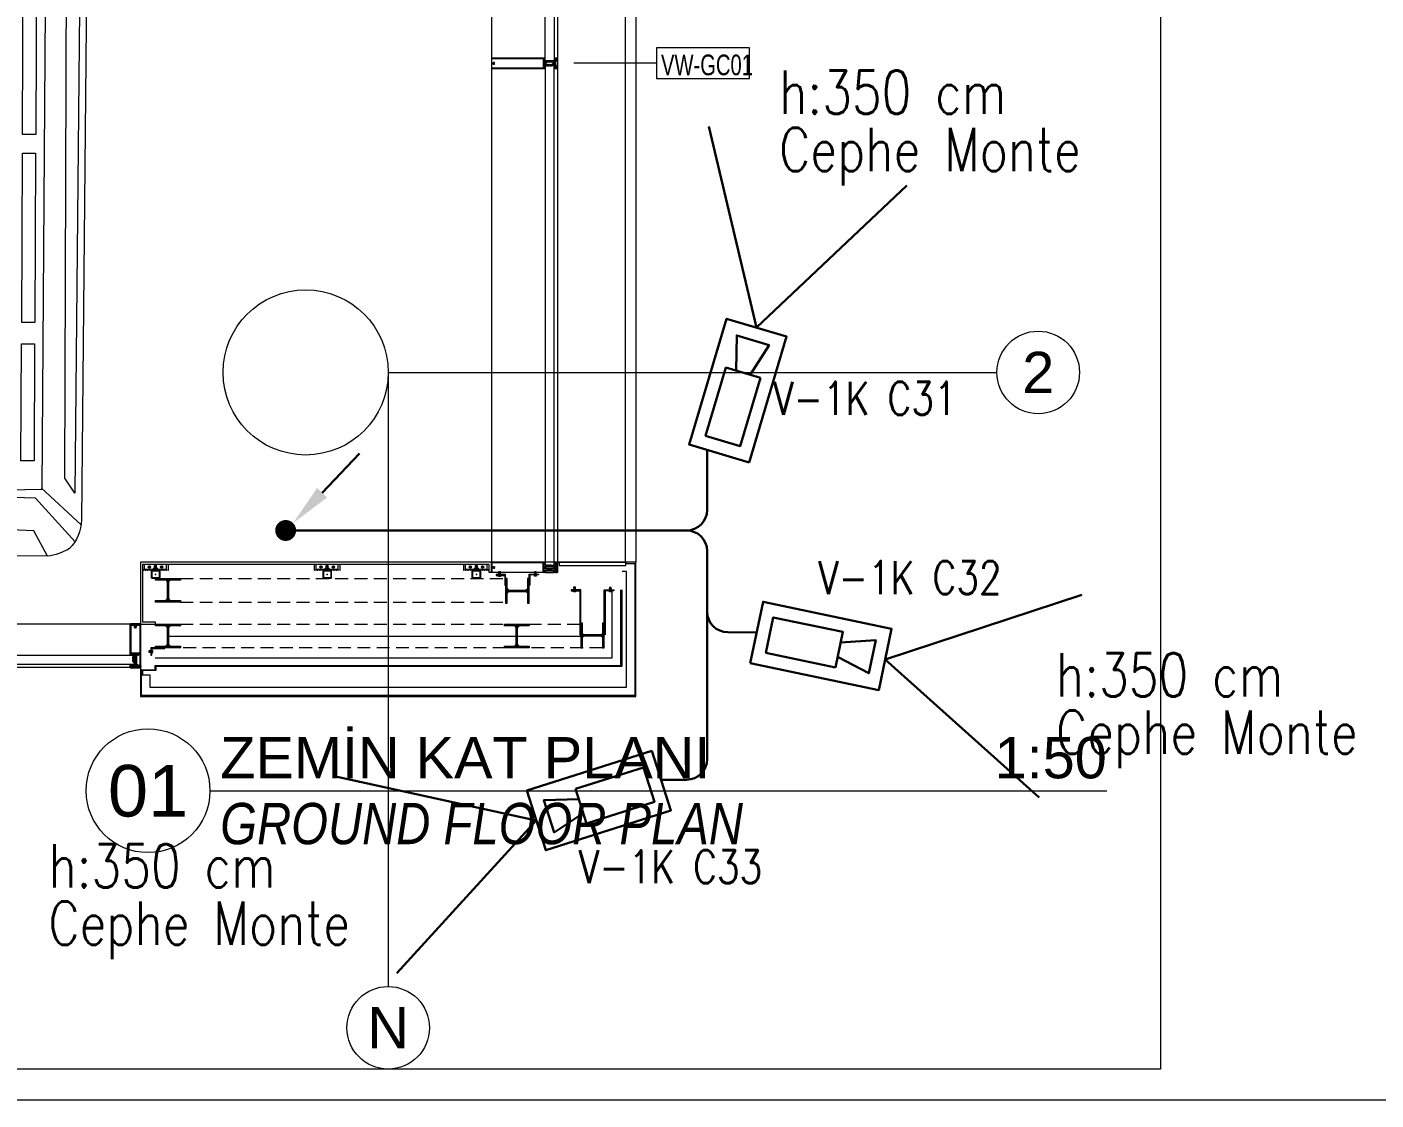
# Model space of a CAD drawing. Extents: x -1073 to 35213, y -1180 to 6950.
# Drawn here: x 5906 to 6560, y 0 to 520 of the extents above; entities that cross this region are included whole.
import ezdxf
from ezdxf.enums import TextEntityAlignment as Align

# ---------------------------------------------------------------- set-up
doc = ezdxf.new("R2010")
doc.units = 0
doc.header["$LTSCALE"] = 25
for name, pattern in [('DOT2', [0.125, 0, -0.125]), ('Grundrisse$0$AUSGEZOGEN', [2, 1, 1]), ('HIDDEN', [0.375, 0.25, -0.125])]:
    doc.linetypes.add(name, pattern=pattern)
doc.layers.get('0').update_dxf_attribs({"color": 9, "lineweight": 9})
for name, color, linetype, lineweight in [('01', 9, 'Continuous', 9), ('03', 18, 'Continuous', 9), ('04', 9, 'Continuous', 9), ('06D', 9, 'Continuous', 9), ('09P', 9, 'Continuous', 9), ('10', 9, 'Continuous', 9), ('10A', 9, 'Continuous', 9), ('14', 9, 'Continuous', 9), ('15', 9, 'Continuous', 9), ('20', 9, 'DOT2', 9), ('22', 8, 'Continuous', 9), ('24', 9, 'Continuous', 9), ('33', 9, 'BATTING', 9), ('40A', 9, 'Continuous', 9), ('DATA TAVAN', 160, 'Continuous', 30), ('E-AŞAĞIDAN GELİP YUKARIYA GİDEN HAT', 7, 'Continuous', 30), ('E-DAHİLİ KAMERA', 7, 'Continuous', 30), ('E-HARİCİ KAMERA', 7, 'Continuous', 30), ('E-YAZI', 7, 'Continuous', 30)]:
    doc.layers.add(name, color=color, linetype=linetype, lineweight=lineweight)
doc.styles.add('Arial', font='arial.ttf', dxfattribs={"height": 2.5})
doc.styles.add('E-YAZI', font='txttw.shx')
doc.styles.add('MuuM_TEXT-ITALIC', font='ARIALNI.TTF')
doc.linetypes.add('BATTING', pattern='A,0.0001,-0.1,[134,ltypeshp.shx,S=0.1,R=0,X=-0.1,Y=0],-0.2,[134,ltypeshp.shx,S=0.1,R=180,X=0.1,Y=0],-0.1', length=0.4001)

# ---------------------------------------------------------------- blocks, each defined once
blk = doc.blocks.new('0_aks')
at = {"linetype": 'Continuous'}
blk.add_circle((0, 0), 2, dxfattribs=at)
at = {"style": 'Arial'}
blk.add_attdef('AKS', text='', height=2, dxfattribs=at).set_placement((0, 0), align=Align.MIDDLE_CENTER)
blk = doc.blocks.new('p-aks_vw')
at = {"layer": '24', "ltscale": 2}
for points in [[(5680, 40), (5975, 40)], [(5680, 40), (5680, -257.5)]]:
    blk.add_lwpolyline(points, dxfattribs=at)
at = {"layer": '24', "xscale": 10, "yscale": 10, "zscale": 10}
for p, values in [((5995, 40), {'AKS': '2'}), ((5680, -277.5), {'AKS': 'N'})]:
    blk.add_blockref('0_aks', p, dxfattribs=at).add_auto_attribs(values)
blk = doc.blocks.new('prf-camderzi-20x6-p_1')
at = {"layer": '10A', "linetype": 'Continuous'}
for points in [[(0.18, -2.39), (0.13, -2.34), (0.13, 2.34), (0.18, 2.39), (0.79, 2.39), (0.82, 2.3), (0.88, 2.28), (1.2, 2.39), (1.2, 2.5), (0.15, 2.5), (0.04, 2.45), (0, 2.35), (0, -2.35), (0.05, -2.46), (0.15, -2.5), (1.2, -2.5), (1.2, -2.39), (0.88, -2.28), (0.82, -2.3), (0.79, -2.39)], [(1.06, 2.07), (1.06, 1.95), (1.12, 1.95), (1.2, 2.03), (1.2, 2.35), (0.83, 2.25), (0.8, 2.25), (0.77, 2.27), (0.74, 2.33), (0.69, 2.35), (0.53, 2.27), (0.39, 2.2), (0.22, 2.13), (0.21, 2.1), (0.22, 2.07), (0.26, 2.05), (0.6, 2.05), (0.65, 2), (0.65, 1.08), (0.75, 0.98), (0.9, 0.98), (1, 0.88), (1, 0.03), (1.02, 0), (1, -0.02), (1, -0.88), (0.9, -0.98), (0.75, -0.98), (0.65, -1.08), (0.65, -2), (0.6, -2.05), (0.26, -2.05), (0.22, -2.07), (0.21, -2.1), (0.23, -2.14), (0.42, -2.21), (0.52, -2.26), (0.7, -2.35), (0.73, -2.33), (0.77, -2.27), (0.8, -2.25), (0.82, -2.25), (1.2, -2.35), (1.2, -2.03), (1.12, -1.95), (1.06, -1.95), (1.06, -2.07), (0.9, -2.07), (0.8, -1.97), (0.8, -1.13), (1.06, -1.13), (1.06, -1.25), (1.12, -1.25), (1.2, -1.17), (1.2, 1.17), (1.12, 1.25), (1.06, 1.25), (1.06, 1.13), (0.8, 1.13), (0.8, 1.97), (0.9, 2.07)], [(6.25, -2.5), (31.85, -2.5), (31.95, -2.46), (32, -2.35), (32, 2.35), (31.94, 2.47), (31.85, 2.5), (6.25, 2.5), (6.25, 2.3), (6.33, 2.22), (6.39, 2.22), (6.39, 2.34), (6.62, 2.34), (6.62, 1.9), (6.64, 1.87), (6.62, 1.85), (6.62, 1.4), (6.39, 1.4), (6.39, 1.52), (6.33, 1.52), (6.25, 1.44), (6.25, 1.08), (6.37, 1.08), (6.37, 1.2), (6.58, 1.2), (6.58, 0.65), (6.52, 0.53), (6.43, 0.5), (5.3, 0.5), (5.25, 0.45), (5.25, 0.35), (5.35, 0.25), (5.44, 0.25), (5.47, 0.2), (5.59, 0.2), (5.62, 0.25), (5.65, 0.2), (5.77, 0.2), (5.8, 0.25), (5.83, 0.2), (5.95, 0.2), (5.98, 0.25), (6.01, 0.2), (6.13, 0.2), (6.16, 0.25), (6.19, 0.2), (6.31, 0.2), (6.34, 0.25), (6.37, 0.2), (6.41, 0.2), (6.6, 0.09), (6.65, 0), (6.6, -0.09), (6.41, -0.2), (6.28, -0.2), (6.25, -0.25), (6.22, -0.2), (6.1, -0.2), (6.07, -0.25), (6.04, -0.2), (5.92, -0.2), (5.89, -0.25), (5.86, -0.2), (5.74, -0.2), (5.71, -0.25), (5.68, -0.2), (5.56, -0.2), (5.53, -0.25), (5.5, -0.2), (5.38, -0.2), (5.35, -0.25), (5.25, -0.37), (5.25, -0.45), (5.3, -0.5), (6.43, -0.5), (6.55, -0.56), (6.58, -0.65), (6.58, -1.22), (6.37, -1.22), (6.37, -1.1), (6.25, -1.1), (6.25, -1.46), (6.33, -1.54), (6.39, -1.54), (6.39, -1.42), (6.62, -1.42), (6.62, -1.86), (6.64, -1.89), (6.62, -1.91), (6.62, -2.36), (6.39, -2.36), (6.39, -2.24), (6.33, -2.24), (6.25, -2.32)]]:
    blk.add_lwpolyline(points, close=True, dxfattribs=at)
at = {"layer": '10A', "linetype": 'Grundrisse$0$AUSGEZOGEN'}
for points in [[(5.22, -0.5), (5.22, -0.32), (5.28, -0.22), (5.42, -0.19), (5.59, -0.2), (5.76, -0.21), (5.84, -0.21), (5.87, -0.24), (5.9, -0.2), (5.94, -0.2), (6.12, -0.19), (6.17, -0.19), (6.23, -0.17), (6.37, -0.09), (6.42, 0), (6.37, 0.09), (6.23, 0.17), (6.17, 0.19), (6.12, 0.19), (5.94, 0.2), (5.9, 0.2), (5.87, 0.23), (5.84, 0.21), (5.76, 0.21), (5.59, 0.2), (5.42, 0.19), (5.27, 0.23), (5.22, 0.32), (5.22, 0.5), (2.39, 0.5), (2.31, 0.48), (2.07, 0.37), (2.04, 0.37), (2.03, 0.4), (2.04, 0.47), (2.03, 0.49), (1.98, 0.5), (1.44, 0.5), (1.34, 0.4), (1.37, 0.29), (1.48, 0.27), (1.48, 0.34), (1.51, 0.37), (1.8, 0.37), (1.87, 0.34), (2.18, 0.03), (2.19, 0), (2.18, -0.04), (1.87, -0.34), (1.8, -0.37), (1.51, -0.37), (1.48, -0.34), (1.48, -0.26), (1.37, -0.29), (1.34, -0.36), (1.37, -0.47), (1.44, -0.5), (2.01, -0.5), (2.04, -0.47), (2.03, -0.4), (2.04, -0.38), (2.07, -0.37), (2.31, -0.48), (2.39, -0.5)], [(2.8, 0.93), (2.78, 0.89), (2.73, 0.5), (2.84, 0.5), (2.89, 0.55), (2.91, 0.58), (2.91, 0.9), (3, 1.05), (3.11, 1.09), (3.45, 1.12), (3.46, 1.13), (3.47, 1.16), (3.45, 1.18), (3.1, 1.18), (3.09, 1.18), (3.04, 1.17), (3, 1.15), (2.95, 1.13), (2.91, 1.1), (2.88, 1.06), (2.84, 1.02), (2.82, 0.98)], [(3.68, 0.93), (3.66, 0.89), (3.61, 0.5), (3.72, 0.5), (3.77, 0.55), (3.79, 0.58), (3.79, 0.9), (3.88, 1.05), (3.99, 1.09), (4.33, 1.12), (4.34, 1.13), (4.35, 1.16), (4.33, 1.18), (3.98, 1.18), (3.97, 1.18), (3.92, 1.17), (3.88, 1.15), (3.83, 1.13), (3.79, 1.1), (3.76, 1.06), (3.72, 1.02), (3.7, 0.98)], [(4.56, 0.93), (4.54, 0.89), (4.49, 0.5), (4.6, 0.5), (4.65, 0.55), (4.67, 0.58), (4.67, 0.9), (4.76, 1.05), (4.87, 1.09), (5.21, 1.12), (5.22, 1.13), (5.23, 1.16), (5.21, 1.18), (4.86, 1.18), (4.85, 1.18), (4.8, 1.17), (4.76, 1.15), (4.71, 1.13), (4.67, 1.1), (4.64, 1.06), (4.6, 1.02), (4.58, 0.98)], [(2.79, -0.92), (2.78, -0.88), (2.73, -0.5), (2.84, -0.5), (2.89, -0.55), (2.91, -0.58), (2.91, -0.89), (3, -1.04), (3.11, -1.08), (3.44, -1.11), (3.46, -1.12), (3.47, -1.15), (3.45, -1.17), (3.1, -1.17), (3.09, -1.17), (3.04, -1.16), (3, -1.14), (2.95, -1.12), (2.91, -1.09), (2.87, -1.05), (2.84, -1.01), (2.82, -0.97)], [(3.67, -0.92), (3.66, -0.88), (3.61, -0.5), (3.72, -0.5), (3.77, -0.55), (3.79, -0.58), (3.79, -0.89), (3.88, -1.04), (3.99, -1.08), (4.32, -1.11), (4.34, -1.12), (4.35, -1.15), (4.33, -1.17), (3.98, -1.17), (3.97, -1.17), (3.92, -1.16), (3.88, -1.14), (3.83, -1.12), (3.79, -1.09), (3.75, -1.05), (3.72, -1.01), (3.7, -0.97)], [(4.55, -0.92), (4.54, -0.88), (4.49, -0.5), (4.6, -0.5), (4.65, -0.55), (4.67, -0.58), (4.67, -0.89), (4.76, -1.04), (4.87, -1.08), (5.2, -1.11), (5.22, -1.12), (5.23, -1.15), (5.21, -1.17), (4.86, -1.17), (4.85, -1.17), (4.8, -1.16), (4.76, -1.14), (4.71, -1.12), (4.67, -1.09), (4.63, -1.05), (4.6, -1.01), (4.58, -0.97)]]:
    blk.add_lwpolyline(points, close=True, dxfattribs=at)
at = {"layer": '10A', "linetype": 'Continuous'}
blk.add_lwpolyline([(6.85, -2.29), (6.85, 2.29), (31.79, 2.29), (31.79, 0.16), (31.74, 0.11), (31.28, 0.11), (31.22, 0.17), (31.2, 0.22), (31.17, 0.27), (31.13, 0.31), (31.09, 0.35), (31.05, 0.38), (31, 0.41), (30.95, 0.43), (30.9, 0.45), (30.84, 0.46), (30.79, 0.46), (30.73, 0.45), (30.68, 0.44), (30.62, 0.42), (30.57, 0.4), (30.53, 0.37), (30.49, 0.33), (30.45, 0.29), (30.44, 0.18), (30.52, 0.13), (30.66, 0.13), (30.68, 0.16), (30.67, 0.18), (30.78, 0.22), (30.92, 0.18), (30.92, 0.16), (30.93, 0.14), (31, 0.12), (31.04, -0.01), (31, -0.11), (30.93, -0.12), (30.92, -0.15), (30.93, -0.16), (30.78, -0.2), (30.68, -0.16), (30.68, -0.15), (30.67, -0.12), (30.65, -0.11), (30.52, -0.11), (30.42, -0.18), (30.45, -0.27), (30.49, -0.31), (30.53, -0.35), (30.57, -0.38), (30.62, -0.41), (30.68, -0.42), (30.73, -0.44), (30.79, -0.44), (30.84, -0.44), (30.9, -0.43), (30.95, -0.42), (31, -0.39), (31.05, -0.37), (31.09, -0.33), (31.13, -0.29), (31.17, -0.25), (31.2, -0.2), (31.22, -0.15), (31.28, -0.09), (31.74, -0.09), (31.79, -0.14), (31.79, -2.29), (6.85, -2.29)], dxfattribs=at)
blk = doc.blocks.new('p-cephe-onkisim')
at = {"layer": '06D'}
for p, q in [((-244.85, 38), (-903.15, 38)), ((-244.85, 17), (-903.15, 17))]:
    blk.add_line(p, q, dxfattribs=at)
for points in [[(-70.11, 2344.99), (-70, 68.43)], [(0, 2276.5), (0, 68)]]:
    blk.add_lwpolyline(points, dxfattribs=at)
blk.add_lwpolyline([(-38, 68), (-5, 68), (-5, 554.5), (-38, 554.5)], close=True, dxfattribs=at)
at = {"layer": '10'}
blk.add_lwpolyline([(0, 68), (-240, 68), (-240, 3), (0, 3)], close=True, dxfattribs=at)
at = {"layer": '10', "lineweight": 25, "ltscale": 0.5}
for points in [[(-240, 23.62), (-240, 37.85), (-240.04, 37.95), (-240.15, 38), (-244.85, 38), (-244.97, 37.94), (-245, 37.85), (-245, 23.25), (-244.8, 23.25), (-244.72, 23.33), (-244.72, 23.39), (-244.84, 23.39), (-244.84, 23.62), (-244.4, 23.62), (-244.37, 23.64), (-244.35, 23.62), (-243.9, 23.62), (-243.9, 23.39), (-244.02, 23.39), (-244.02, 23.33), (-243.94, 23.25), (-243.58, 23.25), (-243.58, 23.37), (-243.7, 23.37), (-243.7, 23.58), (-243.15, 23.58), (-243.03, 23.52), (-243, 23.43), (-243, 22.3), (-242.95, 22.25), (-242.85, 22.25), (-242.75, 22.35), (-242.75, 22.44), (-242.7, 22.47), (-242.7, 22.59), (-242.75, 22.62), (-242.7, 22.65), (-242.7, 22.77), (-242.75, 22.8), (-242.7, 22.83), (-242.7, 22.95), (-242.75, 22.98), (-242.7, 23.01), (-242.7, 23.13), (-242.75, 23.16), (-242.7, 23.19), (-242.7, 23.31), (-242.75, 23.34), (-242.7, 23.37), (-242.7, 23.41), (-242.59, 23.6), (-242.5, 23.65), (-242.41, 23.6), (-242.3, 23.41), (-242.3, 23.28), (-242.25, 23.25), (-242.3, 23.22), (-242.3, 23.1), (-242.25, 23.07), (-242.3, 23.04), (-242.3, 22.92), (-242.25, 22.89), (-242.3, 22.86), (-242.3, 22.74), (-242.25, 22.71), (-242.3, 22.68), (-242.3, 22.56), (-242.25, 22.53), (-242.3, 22.5), (-242.3, 22.38), (-242.25, 22.35), (-242.13, 22.25), (-242.05, 22.25), (-242, 22.3), (-242, 23.43), (-241.94, 23.55), (-241.85, 23.58), (-241.28, 23.58), (-241.28, 23.37), (-241.4, 23.37), (-241.4, 23.25), (-241.04, 23.25), (-240.96, 23.33), (-240.96, 23.39), (-241.08, 23.39), (-241.08, 23.62), (-240.64, 23.62), (-240.61, 23.64), (-240.59, 23.62), (-240.22, 23.62)], [(-240.21, 23.85), (-244.79, 23.85), (-244.79, 37.79), (-242.66, 37.79), (-242.61, 37.74), (-242.61, 37.28), (-242.67, 37.22), (-242.72, 37.2), (-242.77, 37.17), (-242.81, 37.13), (-242.85, 37.09), (-242.88, 37.05), (-242.91, 37), (-242.93, 36.95), (-242.95, 36.9), (-242.96, 36.84), (-242.96, 36.79), (-242.95, 36.73), (-242.94, 36.68), (-242.92, 36.62), (-242.9, 36.57), (-242.87, 36.53), (-242.83, 36.49), (-242.79, 36.45), (-242.68, 36.44), (-242.63, 36.52), (-242.63, 36.66), (-242.66, 36.68), (-242.68, 36.68), (-242.72, 36.78), (-242.68, 36.92), (-242.66, 36.92), (-242.64, 36.93), (-242.62, 37), (-242.49, 37.04), (-242.39, 37), (-242.38, 36.93), (-242.35, 36.92), (-242.34, 36.93), (-242.3, 36.78), (-242.34, 36.68), (-242.35, 36.68), (-242.38, 36.67), (-242.39, 36.65), (-242.39, 36.52), (-242.32, 36.43), (-242.23, 36.45), (-242.19, 36.49), (-242.15, 36.53), (-242.12, 36.57), (-242.09, 36.62), (-242.08, 36.68), (-242.06, 36.73), (-242.06, 36.79), (-242.06, 36.84), (-242.07, 36.9), (-242.08, 36.95), (-242.11, 37), (-242.13, 37.05), (-242.17, 37.09), (-242.21, 37.13), (-242.25, 37.17), (-242.3, 37.2), (-242.35, 37.22), (-242.41, 37.28), (-242.41, 37.74), (-242.36, 37.79), (-240.21, 37.79), (-240.21, 23.85)], [(-240.22, 23.62), (-240.22, 17.88), (-240.2, 17.82), (-240.11, 17.79), (-240.11, 17.18), (-240.16, 17.13), (-244.84, 17.13), (-244.89, 17.18), (-244.89, 17.79), (-244.8, 17.82), (-244.78, 17.88), (-244.89, 18.2), (-245, 18.2), (-245, 17.15), (-244.95, 17.04), (-244.85, 17), (-240.15, 17), (-240.04, 17.05), (-240, 17.15), (-240, 23.62)]]:
    blk.add_lwpolyline(points, dxfattribs=at)
for points in [[(-243.44, 21.56), (-243.39, 21.54), (-243, 21.49), (-243, 21.6), (-243.05, 21.65), (-243.08, 21.67), (-243.4, 21.67), (-243.55, 21.77), (-243.6, 21.87), (-243.63, 22.21), (-243.63, 22.22), (-243.66, 22.23), (-243.68, 22.21), (-243.68, 21.87), (-243.68, 21.85), (-243.67, 21.81), (-243.65, 21.76), (-243.63, 21.71), (-243.6, 21.67), (-243.56, 21.64), (-243.52, 21.6), (-243.48, 21.58)], [(-243.44, 20.68), (-243.39, 20.66), (-243, 20.61), (-243, 20.72), (-243.05, 20.77), (-243.08, 20.79), (-243.4, 20.79), (-243.55, 20.89), (-243.6, 20.99), (-243.63, 21.33), (-243.63, 21.34), (-243.66, 21.35), (-243.68, 21.33), (-243.68, 20.99), (-243.68, 20.97), (-243.67, 20.93), (-243.65, 20.88), (-243.63, 20.83), (-243.6, 20.79), (-243.56, 20.76), (-243.52, 20.72), (-243.48, 20.7)], [(-243.44, 19.8), (-243.39, 19.78), (-243, 19.73), (-243, 19.84), (-243.05, 19.89), (-243.08, 19.91), (-243.4, 19.91), (-243.55, 20.01), (-243.6, 20.11), (-243.63, 20.45), (-243.63, 20.46), (-243.66, 20.47), (-243.68, 20.45), (-243.68, 20.11), (-243.68, 20.09), (-243.67, 20.05), (-243.65, 20), (-243.63, 19.95), (-243.6, 19.91), (-243.56, 19.88), (-243.52, 19.84), (-243.48, 19.82)], [(-242, 22.22), (-242.18, 22.22), (-242.28, 22.28), (-242.31, 22.42), (-242.3, 22.59), (-242.29, 22.76), (-242.29, 22.84), (-242.26, 22.87), (-242.3, 22.9), (-242.3, 22.94), (-242.31, 23.12), (-242.31, 23.17), (-242.33, 23.23), (-242.41, 23.37), (-242.5, 23.42), (-242.59, 23.37), (-242.67, 23.23), (-242.69, 23.17), (-242.69, 23.12), (-242.7, 22.94), (-242.7, 22.9), (-242.73, 22.87), (-242.71, 22.84), (-242.71, 22.76), (-242.7, 22.59), (-242.69, 22.42), (-242.73, 22.27), (-242.82, 22.22), (-243, 22.22), (-243, 19.39), (-242.98, 19.31), (-242.87, 19.07), (-242.87, 19.04), (-242.9, 19.03), (-242.97, 19.04), (-242.99, 19.03), (-243, 18.98), (-243, 18.44), (-242.9, 18.34), (-242.79, 18.37), (-242.77, 18.48), (-242.84, 18.48), (-242.87, 18.51), (-242.87, 18.8), (-242.84, 18.87), (-242.53, 19.18), (-242.5, 19.19), (-242.46, 19.18), (-242.16, 18.87), (-242.13, 18.8), (-242.13, 18.51), (-242.16, 18.48), (-242.24, 18.48), (-242.21, 18.37), (-242.14, 18.34), (-242.03, 18.37), (-242, 18.44), (-242, 19.01), (-242.03, 19.04), (-242.1, 19.03), (-242.12, 19.04), (-242.13, 19.07), (-242.02, 19.31), (-242, 19.39)], [(-244.57, 18.06), (-244.45, 18.06), (-244.45, 18.12), (-244.53, 18.2), (-244.85, 18.2), (-244.75, 17.83), (-244.75, 17.8), (-244.77, 17.77), (-244.83, 17.74), (-244.85, 17.69), (-244.77, 17.53), (-244.7, 17.39), (-244.63, 17.22), (-244.6, 17.21), (-244.57, 17.22), (-244.55, 17.26), (-244.55, 17.6), (-244.5, 17.65), (-243.58, 17.65), (-243.48, 17.75), (-243.48, 17.9), (-243.38, 18), (-242.53, 18), (-242.5, 18.02), (-242.48, 18), (-241.62, 18), (-241.52, 17.9), (-241.52, 17.75), (-241.42, 17.65), (-240.5, 17.65), (-240.45, 17.6), (-240.45, 17.26), (-240.43, 17.22), (-240.4, 17.21), (-240.36, 17.23), (-240.29, 17.42), (-240.24, 17.52), (-240.15, 17.7), (-240.17, 17.73), (-240.23, 17.77), (-240.25, 17.8), (-240.25, 17.82), (-240.22, 18.2), (-240.47, 18.2), (-240.55, 18.12), (-240.55, 18.06), (-240.43, 18.06), (-240.43, 17.9), (-240.53, 17.8), (-241.37, 17.8), (-241.37, 18.06), (-241.25, 18.06), (-241.25, 18.12), (-241.33, 18.2), (-243.67, 18.2), (-243.75, 18.12), (-243.75, 18.06), (-243.63, 18.06), (-243.63, 17.8), (-244.47, 17.8), (-244.57, 17.9)]]:
    blk.add_lwpolyline(points, close=True, dxfattribs=at)
at = {"layer": '15', "linetype": 'Continuous'}
for points in [[(-44, 555.83), (-39.5, 555.83), (-39.5, 310.92), (-44, 310.92)], [(-44, 66.68), (-39.5, 66.68), (-39.5, 308.57), (-44, 308.57)], [(-242.5, 23), (-242.5, 18.5), (-405.25, 18.5), (-405.25, 23)]]:
    blk.add_lwpolyline(points, close=True, dxfattribs=at)
at = {"rotation": 180}
blk.add_blockref('prf-camderzi-20x6-p_1', (-38, 309.75), dxfattribs=at)
at = {"xscale": -1}
blk.add_blockref('prf-camderzi-20x6-p_1', (-38, 65.5), dxfattribs=at)
blk = doc.blocks.new('*U52')
for points in [[(-0.09, -0.42), (-0.58, -0.42), (-0.58, 0.43), (-0.09, 0.43)], [(-0.09, 0.59), (0, 0.59), (0, -0.59), (-0.09, -0.59)], [(0.77, 0.59), (0.68, 0.59), (0.68, -0.59), (0.77, -0.59)], [(0.77, -0.42), (1.26, -0.42), (1.26, 0.43), (0.77, 0.43)]]:
    blk.add_lwpolyline(points, close=True)
for points in [[(0.68, 0.21), (0, 0.21)], [(0.68, -0.2), (0, -0.2)]]:
    blk.add_lwpolyline(points)
blk = doc.blocks.new('*U751')
for points in [[(-0.09, -0.42), (-0.58, -0.42), (-0.58, 0.43), (-0.09, 0.43)], [(-0.09, 0.59), (0, 0.59), (0, -0.59), (-0.09, -0.59)], [(1.05, 0.59), (0.97, 0.59), (0.97, -0.59), (1.05, -0.59)], [(1.05, -0.42), (1.55, -0.42), (1.55, 0.43), (1.05, 0.43)]]:
    blk.add_lwpolyline(points, close=True)
for points in [[(0.97, 0.21), (0, 0.21)], [(0.97, -0.2), (0, -0.2)]]:
    blk.add_lwpolyline(points)
blk = doc.blocks.new('*U750')
for points in [[(-0.09, -0.42), (-0.58, -0.42), (-0.58, 0.43), (-0.09, 0.43)], [(-0.09, 0.59), (0, 0.59), (0, -0.59), (-0.09, -0.59)], [(1.27, 0.59), (1.19, 0.59), (1.19, -0.59), (1.27, -0.59)], [(1.27, -0.42), (1.77, -0.42), (1.77, 0.43), (1.27, 0.43)]]:
    blk.add_lwpolyline(points, close=True)
for points in [[(1.19, 0.21), (0, 0.21)], [(1.19, -0.2), (0, -0.2)]]:
    blk.add_lwpolyline(points)
blk = doc.blocks.new('Prf-40x40')
for points in [[(1.5, -2), (-1.5, -2, -0.414214), (-2, -1.5), (-2, 1.5, -0.414214), (-1.5, 2), (1.5, 2, -0.414214), (2, 1.5), (2, -1.5, -0.414214)], [(1.5, -1.7), (-1.5, -1.7, -0.414214), (-1.7, -1.5), (-1.7, 1.5, -0.414214), (-1.5, 1.7), (1.5, 1.7, -0.414214), (1.7, 1.5), (1.7, -1.5, -0.414214)]]:
    blk.add_lwpolyline(points, format="xyb", close=True)
blk.add_point((0, 0))
blk = doc.blocks.new('VIDA-GY2')
for p, q in [((-0.5, 5.9), (-3.2, 5.9)), ((-0.5, 4.9), (-3.2, 4.9)), ((-0.5, 8.6), (-0.5, 5.9)), ((-0.5, 4.9), (-0.5, 2.2)), ((0.5, 8.6), (0.5, 5.9)), ((3.2, 5.9), (0.5, 5.9)), ((0.5, 4.9), (0.5, 2.2)), ((3.2, 4.9), (0.5, 4.9))]:
    blk.add_line(p, q)
blk.add_circle((0, 5.4), 5.4)
for centre, start, end in [((-1.2, 5.4), 166.22585, 193.77415), ((0, 6.6), 76.22585, 103.77415), ((0, 4.2), 256.22585, 283.77415), ((1.2, 5.4), 346.22585, 13.77415)]:
    blk.add_arc(centre, 2.1, start, end)
blk = doc.blocks.new('A$C24435FA4')
for p, q in [((6.82, 6.25, 0), (4, 6.25, 0)), ((4.2, 1.1, 0), (4, 1.1, 0)), ((4, 1.1, 0), (4, -1.1, 0)), ((4.2, 1.1, 0), (4.2, -1.1, 0)), ((4.3, 5.28, 0), (6.82, 5.28, 0)), ((4.3, 5.28, 0), (4.3, -5.25, 0)), ((4.3, -5.25, 0), (4.3, 5.28, 0)), ((4.3, 0.95, 0), (4.9, 0.95, 0)), ((4.3, 0.5, 0), (4.9, 0.5, 0)), ((5, 0.72, 0), (5, -0.73, 0)), ((5, 0.5, 0), (6.3, 0.5, 0)), ((5.16, -0.5, 0), (5.16, 0.5, 0)), ((5.33, -0.5, 0), (5.33, 0.5, 0)), ((5.49, -0.5, 0), (5.49, 0.5, 0)), ((5.65, -0.5, 0), (5.65, 0.5, 0)), ((5.81, -0.5, 0), (5.81, 0.5, 0)), ((5.98, -0.5, 0), (5.98, 0.5, 0)), ((6.14, -0.5, 0), (6.14, 0.5, 0)), ((6.3, -0.5, 0), (6.3, 0.5, 0)), ((6.82, 5.25, 0), (6.82, 6.25, 0)), ((6.82, -5.25, 0), (6.82, 5.28, 0)), ((4.2, -1.1, 0), (4, -1.1, 0)), ((4, -6.25, 0), (6.82, -6.25)), ((4.3, -0.5, 0), (4.9, -0.5, 0)), ((4.3, -0.95, 0), (4.9, -0.95, 0)), ((4.3, -5.25, 0), (6.82, -5.25, 0)), ((5, -0.5, 0), (6.3, -0.5, 0)), ((6.82, -6.25, 0), (6.82, -5.25, 0))]:
    blk.add_line(p, q)
for centre, radius, start, end in [((4.12, 6.28, 0), 0.129, 200.30022, 318.44444), ((4.12, 6.08, 0), 0.129, 200.30022, 318.44444), ((4.12, 5.88, 0), 0.129, 200.30022, 318.44444), ((4.12, 5.68, 0), 0.129, 200.30022, 318.44444), ((4.12, 5.48, 0), 0.129, 200.30022, 318.44444), ((4.12, 5.28, 0), 0.129, 200.30022, 318.44444), ((4.12, 5.08, 0), 0.129, 200.30022, 318.44444), ((4.12, 4.88, 0), 0.129, 200.30022, 318.44444), ((4.12, 4.68, 0), 0.129, 200.30022, 318.44444), ((4.12, 4.48, 0), 0.129, 200.30022, 318.44444), ((4.12, 4.28, 0), 0.129, 200.30022, 318.44444), ((4.12, 4.08, 0), 0.129, 200.30022, 318.44444), ((4.12, 3.88, 0), 0.129, 200.30022, 318.44444), ((4.12, 3.68, 0), 0.129, 200.30022, 318.44444), ((4.12, 3.48, 0), 0.129, 200.30022, 318.44444), ((4.12, 3.28, 0), 0.129, 200.30022, 318.44444), ((4.12, 3.08, 0), 0.129, 200.30022, 318.44444), ((4.12, 2.88, 0), 0.129, 200.30022, 318.44444), ((4.12, 2.68, 0), 0.129, 200.30022, 318.44444), ((4.12, 2.48, 0), 0.129, 200.30022, 318.44444), ((4.12, 2.28, 0), 0.129, 200.30022, 318.44444), ((4.12, 2.08, 0), 0.129, 200.30022, 318.44444), ((4.12, 1.88, 0), 0.129, 200.30022, 318.44444), ((4.12, 1.68, 0), 0.129, 200.30022, 318.44444), ((4.12, 1.48, 0), 0.129, 200.30022, 318.44444), ((4.12, 1.28, 0), 0.129, 200.30022, 318.44444), ((4.12, 1.08, 0), 0.129, 200.30022, 318.44444), ((4.12, 0.88, 0), 0.129, 200.30022, 318.44444), ((4.12, 0.68, 0), 0.129, 200.30022, 318.44444), ((4.12, 0.48, 0), 0.129, 200.30022, 318.44444), ((4.12, 0.28, 0), 0.129, 200.30022, 318.44444), ((4.12, 0.08, 0), 0.129, 200.30022, 318.44444), ((4.5, 0.72), 0.303, 132.07502, 227.92498), ((5.5, 0), 1.3, 157.38013, 202.61986), ((4.7, 0.72), 0.303, 312.07502, 47.92498), ((3.7, 0), 1.3, 337.38013, 22.61986), ((4.12, -0.12, 0), 0.129, 200.30022, 318.44444), ((4.12, -0.32, 0), 0.129, 200.30022, 318.44444), ((4.12, -0.52, 0), 0.129, 200.30022, 318.44444), ((4.12, -0.72, 0), 0.129, 200.30022, 318.44444), ((4.12, -0.92, 0), 0.129, 200.30022, 318.44444), ((4.12, -1.12, 0), 0.129, 200.30022, 318.44444), ((4.12, -1.32, 0), 0.129, 200.30022, 318.44444), ((4.12, -1.52, 0), 0.129, 200.30022, 318.44444), ((4.12, -1.72, 0), 0.129, 200.30022, 318.44444), ((4.12, -1.92, 0), 0.129, 200.30022, 318.44444), ((4.12, -2.12, 0), 0.129, 200.30022, 318.44444), ((4.12, -2.32, 0), 0.129, 200.30022, 318.44444), ((4.12, -2.52, 0), 0.129, 200.30022, 318.44444), ((4.12, -2.72, 0), 0.129, 200.30022, 318.44444), ((4.12, -2.92, 0), 0.129, 200.30022, 318.44444), ((4.12, -3.12, 0), 0.129, 200.30022, 318.44444), ((4.12, -3.32, 0), 0.129, 200.30022, 318.44444), ((4.12, -3.52, 0), 0.129, 200.30022, 318.44444), ((4.12, -3.72, 0), 0.129, 200.30022, 318.44444), ((4.12, -3.92, 0), 0.129, 200.30022, 318.44444), ((4.12, -4.12, 0), 0.129, 200.30022, 318.44444), ((4.12, -4.32, 0), 0.129, 200.30022, 318.44444), ((4.12, -4.52, 0), 0.129, 200.30022, 318.44444), ((4.12, -4.72, 0), 0.129, 200.30022, 318.44444), ((4.12, -4.92, 0), 0.129, 200.30022, 318.44444), ((4.12, -5.12, 0), 0.129, 200.30022, 318.44444), ((4.12, -5.32, 0), 0.129, 200.30022, 318.44444), ((4.12, -5.52, 0), 0.129, 200.30022, 318.44444), ((4.12, -5.72, 0), 0.129, 200.30022, 318.44444), ((4.12, -5.92, 0), 0.129, 200.30022, 318.44444), ((4.12, -6.12, 0), 0.129, 200.30022, 318.44444), ((4.5, -0.73), 0.303, 132.07502, 227.92498), ((4.7, -0.73), 0.303, 312.07502, 47.92498)]:
    blk.add_arc(centre, radius, start, end)
at = {"xscale": 0.09999999997671699, "yscale": 0.09999999997671699, "zscale": 0.09999999997671699, "rotation": 179.9999994663915}
for p in [(5.6, 3.54, 0), (5.6, -2.46, 0)]:
    blk.add_blockref('VIDA-GY2', p, dxfattribs=at)
at = {"layer": '10'}
blk.add_blockref('Prf-40x40', (2, 0), dxfattribs=at)
blk = doc.blocks.new('p-cephe-kose')
at = {"layer": '09P'}
h = blk.add_hatch(dxfattribs=at)
h.set_pattern_fill('ANSI31', color=256, scale=2, angle=180, style=0)
h.set_pattern_definition([(315, (-235.27782, -19.0209), (-0.176777, -0.176777), [])])
h.paths.add_polyline_path([(-228.2, -23.6), (-235, -23.6), (-235, -20), (-234.6, -20), (-234.6, -23.2), (-228.2, -23.2)])
h = blk.add_hatch(dxfattribs=at)
h.set_pattern_fill('ANSI31', color=256, scale=2, angle=90, style=0)
h.set_pattern_definition([(135, (-498170.25838, -156275.56962), (-0.1767766953, -0.1767766953), [])])
edge = h.paths.add_edge_path()
edge.add_line((-220.7, -23.6), (-232.7, -23.6))
edge.add_line((-232.7, -23.6), (-232.7, -24.4))
edge.add_line((-232.7, -24.4), (-228.15, -24.4))
edge.add_arc((-228.15, -25.6), 1.2, 0, 90, ccw=False)
edge.add_line((-226.95, -25.6), (-226.95, -33))
edge.add_arc((-228.15, -33), 1.2, -90, 0, ccw=False)
edge.add_line((-228.15, -34.2), (-232.7, -34.2))
edge.add_line((-232.7, -34.2), (-232.7, -35))
edge.add_line((-232.7, -35), (-220.7, -35))
edge.add_line((-220.7, -35), (-220.7, -34.2))
edge.add_line((-220.7, -34.2), (-225.25, -34.2))
edge.add_arc((-225.25, -33), 1.2, 180, 270, ccw=False)
edge.add_line((-226.45, -33), (-226.45, -25.6))
edge.add_arc((-225.25, -25.6), 1.2, 90, 180, ccw=False)
edge.add_line((-225.25, -24.4), (-220.7, -24.4))
edge.add_line((-220.7, -24.4), (-220.7, -23.6))
h = blk.add_hatch(dxfattribs=at)
h.set_pattern_fill('ANSI31', color=256, scale=2, angle=90, style=0)
h.set_pattern_definition([(135, (-498160.135, -156275.56962), (-0.1767766953, -0.1767766953), [])])
edge = h.paths.add_edge_path()
edge.add_line((-51.68, -23.6), (-63.68, -23.6))
edge.add_line((-63.68, -23.6), (-63.68, -24.4))
edge.add_line((-63.68, -24.4), (-59.13, -24.4))
edge.add_arc((-59.13, -25.6), 1.2, 0, 90, ccw=False)
edge.add_line((-57.93, -25.6), (-57.93, -33))
edge.add_arc((-59.13, -33), 1.2, -90, 0, ccw=False)
edge.add_line((-59.13, -34.2), (-63.68, -34.2))
edge.add_line((-63.68, -34.2), (-63.68, -35))
edge.add_line((-63.68, -35), (-51.68, -35))
edge.add_line((-51.68, -35), (-51.68, -34.2))
edge.add_line((-51.68, -34.2), (-56.23, -34.2))
edge.add_arc((-56.23, -33), 1.2, 180, 270, ccw=False)
edge.add_line((-57.43, -33), (-57.43, -25.6))
edge.add_arc((-56.23, -25.6), 1.2, 90, 180, ccw=False)
edge.add_line((-56.23, -24.4), (-51.68, -24.4))
edge.add_line((-51.68, -24.4), (-51.68, -23.6))
h = blk.add_hatch(dxfattribs=at)
h.set_pattern_fill('ANSI31', color=256, scale=2, angle=90, style=0)
h.set_pattern_definition([(135, (-15.31695, -44.59016), (-0.1767767, -0.1767767), [])])
edge = h.paths.add_edge_path()
edge.add_line((-15.32, -23.6), (-15.32, -35.6))
edge.add_line((-15.32, -35.6), (-16.12, -35.6))
edge.add_line((-16.12, -35.6), (-16.12, -31.05))
edge.add_arc((-17.32, -31.05), 1.2, 0, 90)
edge.add_line((-17.32, -29.85), (-24.72, -29.85))
edge.add_arc((-24.72, -31.05), 1.2, 90, 180)
edge.add_line((-25.92, -31.05), (-25.92, -35.6))
edge.add_line((-25.92, -35.6), (-26.72, -35.6))
edge.add_line((-26.72, -35.6), (-26.72, -23.6))
edge.add_line((-26.72, -23.6), (-25.92, -23.6))
edge.add_line((-25.92, -23.6), (-25.92, -28.15))
edge.add_arc((-24.72, -28.15), 1.2, 180, 270)
edge.add_line((-24.72, -29.35), (-17.32, -29.35))
edge.add_arc((-17.32, -28.15), 1.2, 270, 360)
edge.add_line((-16.12, -28.15), (-16.12, -23.6))
edge.add_line((-16.12, -23.6), (-15.32, -23.6))
h = blk.add_hatch(dxfattribs=at)
h.set_pattern_fill('ANSI31', color=256, scale=2, angle=90, style=0)
h.set_pattern_definition([(135, (-498161.6788, -156326.59458), (-0.1767766953, -0.1767766953), [])])
edge = h.paths.add_edge_path()
edge.add_line((-51.69, -45.18), (-51.69, -57.18))
edge.add_line((-51.69, -57.18), (-52.49, -57.18))
edge.add_line((-52.49, -57.18), (-52.49, -52.63))
edge.add_arc((-53.69, -52.63), 1.2, 0, 90)
edge.add_line((-53.69, -51.43), (-61.09, -51.43))
edge.add_arc((-61.09, -52.63), 1.2, 90, 180)
edge.add_line((-62.29, -52.63), (-62.29, -57.18))
edge.add_line((-62.29, -57.18), (-63.09, -57.18))
edge.add_line((-63.09, -57.18), (-63.09, -45.18))
edge.add_line((-63.09, -45.18), (-62.29, -45.18))
edge.add_line((-62.29, -45.18), (-62.29, -49.73))
edge.add_arc((-61.09, -49.73), 1.2, 180, 270)
edge.add_line((-61.09, -50.93), (-53.69, -50.93))
edge.add_arc((-53.69, -49.73), 1.2, 270, 360)
edge.add_line((-52.49, -49.73), (-52.49, -45.18))
edge.add_line((-52.49, -45.18), (-51.69, -45.18))
h = blk.add_hatch(dxfattribs=at)
h.set_pattern_fill('ANSI31', color=256, scale=2, angle=90, style=0)
h.set_pattern_definition([(135, (-498170.25838, -156297.74955), (-0.1767766953, -0.1767766953), [])])
edge = h.paths.add_edge_path()
edge.add_line((-220.7, -45.78), (-232.7, -45.78))
edge.add_line((-232.7, -45.78), (-232.7, -46.58))
edge.add_line((-232.7, -46.58), (-228.15, -46.58))
edge.add_arc((-228.15, -47.78), 1.2, 360, 450, ccw=False)
edge.add_line((-226.95, -47.78), (-226.95, -55.18))
edge.add_arc((-228.15, -55.18), 1.2, 270, 360, ccw=False)
edge.add_line((-228.15, -56.38), (-232.7, -56.38))
edge.add_line((-232.7, -56.38), (-232.7, -57.18))
edge.add_line((-232.7, -57.18), (-220.7, -57.18))
edge.add_line((-220.7, -57.18), (-220.7, -56.38))
edge.add_line((-220.7, -56.38), (-225.25, -56.38))
edge.add_arc((-225.25, -55.18), 1.2, 180, 270, ccw=False)
edge.add_line((-226.45, -55.18), (-226.45, -47.78))
edge.add_arc((-225.25, -47.78), 1.2, 450, 540, ccw=False)
edge.add_line((-225.25, -46.58), (-220.7, -46.58))
edge.add_line((-220.7, -46.58), (-220.7, -45.78))
at = {"layer": '06D'}
blk.add_lwpolyline([(-239.5, -10.45), (-235.5, -10.45), (-235.5, -4.5), (-235.5, -4.5), (-4.5, -4.5), (-4.5, -60.5), (-6.67, -60.5)], dxfattribs=at)
at = {"layer": '10'}
for points in [[(-228.2, -23.6), (-235, -23.6), (-235, -20), (-234.6, -20), (-234.6, -23.2), (-228.2, -23.2)], [(-39.67, -61.2), (-39.67, -59.98), (-39.77, -59.88), (-43.7, -59.88), (-43.8, -59.98), (-43.8, -61.2), (-43.7, -61.3), (-39.77, -61.3)], [(-39.87, -61), (-39.87, -60.18), (-39.97, -60.08), (-43.5, -60.08), (-43.6, -60.18), (-43.6, -61), (-43.5, -61.1), (-39.97, -61.1)]]:
    blk.add_lwpolyline(points, close=True, dxfattribs=at)
for points in [[(-220.7, -23.6), (-232.7, -23.6), (-232.7, -24.4), (-228.15, -24.4, -0.414214), (-226.95, -25.6), (-226.95, -33, -0.414214), (-228.15, -34.2), (-232.7, -34.2), (-232.7, -35), (-220.7, -35), (-220.7, -34.2), (-225.25, -34.2, -0.414214), (-226.45, -33), (-226.45, -25.6, -0.414214), (-225.25, -24.4), (-220.7, -24.4)], [(-51.68, -23.6), (-63.68, -23.6), (-63.68, -24.4), (-59.13, -24.4, -0.414214), (-57.93, -25.6), (-57.93, -33, -0.414214), (-59.13, -34.2), (-63.68, -34.2), (-63.68, -35), (-51.68, -35), (-51.68, -34.2), (-56.23, -34.2, -0.414214), (-57.43, -33), (-57.43, -25.6, -0.414214), (-56.23, -24.4), (-51.68, -24.4)], [(-15.32, -23.6), (-15.32, -35.6), (-16.12, -35.6), (-16.12, -31.05, 0.414214), (-17.32, -29.85), (-24.72, -29.85, 0.414214), (-25.92, -31.05), (-25.92, -35.6), (-26.72, -35.6), (-26.72, -23.6), (-25.92, -23.6), (-25.92, -28.15, 0.414214), (-24.72, -29.35), (-17.32, -29.35, 0.414214), (-16.12, -28.15), (-16.12, -23.6)], [(-51.69, -45.18), (-51.69, -57.18), (-52.49, -57.18), (-52.49, -52.63, 0.414214), (-53.69, -51.43), (-61.09, -51.43, 0.414214), (-62.29, -52.63), (-62.29, -57.18), (-63.09, -57.18), (-63.09, -45.18), (-62.29, -45.18), (-62.29, -49.73, 0.414214), (-61.09, -50.93), (-53.69, -50.93, 0.414214), (-52.49, -49.73), (-52.49, -45.18)]]:
    blk.add_lwpolyline(points, format="xyb", close=True, dxfattribs=at)
at = {"layer": '10', "elevation": 0}
blk.add_lwpolyline([(-220.7, -45.78), (-232.7, -45.78), (-232.7, -46.58), (-228.15, -46.58, -0.414214), (-226.95, -47.78), (-226.95, -55.18, -0.414214), (-228.15, -56.38), (-232.7, -56.38), (-232.7, -57.18), (-220.7, -57.18), (-220.7, -56.38), (-225.25, -56.38, -0.414214), (-226.45, -55.18), (-226.45, -47.78, -0.414214), (-225.25, -46.58), (-220.7, -46.58)], format="xyb", close=True, dxfattribs=at)
at = {"layer": '10A'}
for points in [[(-4.88, -64.5), (-0.5, -64.5), (-0.5, -0.5), (-239.5, -0.5), (-239.5, -12.95), (-240, -12.95), (-240, 0), (0, 0), (0, -65), (-4.88, -65)], [(-31.3, -51.63), (-31.3, -51.23), (-27.12, -51.23), (-27.12, -29.86), (-26.72, -29.86), (-26.72, -51.63)], [(-10.74, -51.23), (-14.92, -51.23), (-14.92, -29.86), (-15.32, -29.86), (-15.32, -51.63), (-10.74, -51.63)], [(-67.66, -59.06), (-67.66, -58.66), (-63.49, -58.66), (-63.49, -53.91), (-63.09, -53.91), (-63.09, -59.06)], [(-47.11, -58.88), (-51.29, -58.88), (-51.29, -53.91), (-51.69, -53.91), (-51.69, -59.28), (-47.11, -59.28)]]:
    blk.add_lwpolyline(points, close=True, dxfattribs=at)
blk.add_lwpolyline([(-6.81, -51.63), (-6.81, -14.6), (-6.81, -14.6), (-232.6, -14.6), (-232.6, -12.55), (-239.1, -12.55), (-239.1, -10.45), (-239.5, -10.45), (-239.5, -12.95), (-233, -12.95), (-233, -15), (-7.21, -15), (-7.21, -51.63)], dxfattribs=at)
at = {"layer": '14'}
for points in [[(-70, -65), (-240, -65), (-240, -35)], [(-240, -35), (-232.7, -35), (-232.7, -36), (-239, -36)], [(-70, -65), (-70, -60.02), (-71, -60.02), (-71, -64), (-239, -64), (-239, -36)]]:
    blk.add_lwpolyline(points, dxfattribs=at)
at = {"layer": '15'}
blk.add_lwpolyline([(-37.15, -65), (-37.15, -63.5), (-4.88, -63.5), (-4.88, -65)], close=True, dxfattribs=at)
at = {"layer": '20', "linetype": 'HIDDEN'}
for points in [[(-16.2, -23.6), (-220.7, -23.6)], [(-220.7, -35), (-26.72, -35)]]:
    blk.add_lwpolyline(points, dxfattribs=at)
at = {"layer": '20', "linetype": 'HIDDEN', "elevation": 0}
for points in [[(-220.7, -45.78), (-63.09, -45.78)], [(-220.7, -57.18), (-63.09, -57.18)]]:
    blk.add_lwpolyline(points, dxfattribs=at)
at = {"layer": '33', "ltscale": 0.25}
for points in [[(-232.86, -18.73), (-11.5, -18.73), (-11.5, -50.82)], [(-226.45, -29.3), (-26.96, -29.3), (-26.96, -29.3)]]:
    blk.add_lwpolyline(points, dxfattribs=at)
at = {"layer": '06D', "extrusion": (0, 0, -1), "zscale": -1}
for name, p, rotation in [('*U52', (235.28, -21.79), 180), ('A$C24435FA4', (232.74, -57.18, 0), 270), ('A$C24435FA4', (149.57, -57.18, 0), 270), ('A$C24435FA4', (77.25, -57.18), 270)]:
    blk.add_blockref(name, p, dxfattribs=dict(at, rotation=rotation))
at = {"layer": '10A', "extrusion": (0, 0, -1), "xscale": -1, "zscale": -1, "rotation": 270}
for name, p in [('*U750', (29.7, -52.41)), ('*U751', (12.34, -52.19)), ('*U750', (66.07, -59.85)), ('*U751', (48.71, -59.85))]:
    blk.add_blockref(name, p, dxfattribs=at)
blk = doc.blocks.new('p-cephe-onkisim-toplam')
blk.add_blockref('p-cephe-onkisim', (0, 0))
at = {"xscale": -1, "rotation": 180}
blk.add_blockref('p-cephe-kose', (0, 3), dxfattribs=at)
blk = doc.blocks.new('p-kolon-vw-çelik80')
at = {"layer": '01'}
blk.add_circle((0, 0), 40, dxfattribs=at)
blk = doc.blocks.new('0_drawinglabel')
blk.add_lwpolyline([(3, 0), (46.459, 0)])
blk.add_circle((0, 0), 3)
at = {"style": 'Arial'}
blk.add_attdef('CIZIMADI', text='', height=2, dxfattribs=at).set_placement((3.5, 0), align=Align.BOTTOM_LEFT)
blk.add_attdef('OLCEK', text='', height=2, dxfattribs=at).set_placement((46.459, 0), align=Align.BOTTOM_RIGHT)
blk.add_attdef('CIZIMNO', text='', height=2.5, dxfattribs=at).set_placement((0, 0), align=Align.MIDDLE)
at = {"style": 'MuuM_TEXT-ITALIC'}
blk.add_attdef('DRAWINGNAME', text='', height=2, dxfattribs=at).set_placement((3.5, -0.592), align=Align.TOP_LEFT)
blk.add_attdef('SCALE', text='', height=2, dxfattribs=at).set_placement((46.459, -0.592), align=Align.TOP_RIGHT)
blk = doc.blocks.new('p-araba-crafter-4')
for points in [[(-176.52, 87.23), (-130.69, 82.61), (-71.01, 80.77), (-77.78, 89.99), (-164.83, 90.61), (-168.92, 94.49), (-170.12, 101.43, 0.235588), (-164.1, 121.87, 0.356373), (-171.46, 124.81, 0.328834), (-178.68, 117.39, 0.098208), (-180.52, 104.44, 0.009363), (-178.98, 94.6, 0.839717)], [(-286.66, 85.3), (-228.87, 95.05), (404.45, 91.46, -0.193651), (418.34, 85.75, -0.09777), (422.09, 75.14), (422.09, -85.43, -0.334174), (404.45, -100.37), (-234.94, -98.4, -0.019253), (-284.75, -86.16, -0.261404), (-305.98, -46.17, 0.013308), (-308.9, 50.98, -0.283819), (-286.66, 85.3, -0.476839)], [(-291.17, 63.29), (-295.37, 53.21, 0.393869), (-300.41, 47.33, -0.060445), (-299.18, 18.9, -0.299249), (-302.26, 15.26), (-302.54, -6.3), (-299.46, -9.1), (-300.18, -38.07), (-296.15, -41.2), (-296.9, -54.42), (-255.99, -85.09), (-240.47, -84.73), (-237.65, -87.2), (-204.49, -87.91), (-197.79, -84.38), (-103.27, -77.33), (393.15, -79.18), (389.53, 72.44), (-122.36, 74.08), (-201.94, 84.73), (-283.51, 81.75)], [(-261.03, 81.48), (-282.22, 81.67, 0.261581), (-288.58, 77.75, -0.022926), (-297.54, 63.19, 0.279532), (-297.73, 59.64), (-263.36, 78.87, 0.295188), (-261.03, 81.48, 13.178644)], [(-169.35, -89.45), (-202.02, -92.08, -0.242482), (-229.24, -34.06, 0.010953), (-230.56, 37.73, -0.215831), (-209.2, 84.48, -0.21756)], [(-201.22, -86.09), (-201.22, -86.09, -0.269239), (-226.24, -34.17, 0.010951), (-227.56, 37.73, -0.237508), (-203.92, 84.65, -0.21756)], [(-141.09, 76.67, 0.184522), (-137.55, -79.89, 0.707623)], [(-261.03, -82.59), (-282.22, -78.03, -0.261581), (-288.58, -74.11, 0.02138), (-297.54, -58.11, -0.279532), (-297.73, -54.56), (-263.36, -79.98, -0.295188), (-261.03, -82.59, -13.178644)], [(-175.75, -98.66), (-174.72, -93.03), (-169.35, -89.45), (-70.83, -84.59, -0.751196), (-77.09, -92.94), (-156.27, -93.3), (-169.65, -98.58)], [(-176.26, -98.42), (-176.48, -104.79, 0.473416), (-170.55, -125.88, 0.359561), (-161.32, -123.24, 0.175907), (-161.01, -116.6, 0.133572), (-169.45, -103.48, -0.278118), (-169.45, -98.64, -2.807037)]]:
    blk.add_lwpolyline(points, format="xyb")
for points in [[(-44.01, 90.77), (391.53, 88.21), (384.21, 83.34), (-51.76, 83.11), (-50.67, 85.72), (-44.01, 90.77)], [(406.99, 91.47), (389, 71.9)], [(415.01, 88.5), (394, 69.11), (393.6, 52.96), (391.58, 48.11), (392.88, 33.28)], [(422.09, 75.14), (409.77, 68.45), (408.55, 38.69), (411.17, -73.43), (421.73, -78.22), (422.09, -43.67), (422.09, -42.71)], [(-296, 53.08), (-235.87, 54.45), (-229.46, -58.58), (-296.87, -54.2), (-296.87, -45.45), (-245.21, -45.45), (-249.01, 41.32), (-300.12, 42.11)], [(-236.69, 55.02), (-249.15, 41.18)], [(391.13, 5.27), (422.09, 5.27)], [(392.88, -24.88), (394.9, -39.42), (396.11, -75.77), (420.06, -90.68)], [(-229.41, -57.98), (-245.32, -45.47)], [(411.14, -98.75), (393.15, -79.18)], [(-50.79, -87.11), (-43.43, -93.88), (396.32, -89.99), (391.23, -85.32), (-50.72, -86.93)]]:
    blk.add_lwpolyline(points)
for points in [[(-74.42, 68.28), (124.89, 68.28), (124.89, 61.68), (-74.42, 61.68)], [(131.81, 68.63), (217.75, 68.63), (217.75, 62.28), (131.81, 62.28)], [(226.82, 68.61), (308.89, 68.61), (308.89, 62.21), (226.82, 62.21)], [(319.26, 68.45), (375.92, 68.45), (375.92, 62.05), (319.26, 62.05)], [(-74.28, 45.15), (124.77, 45.15), (124.77, 38.98), (-74.28, 38.98)], [(131.64, 44.97), (217.56, 44.97), (217.56, 40.45), (131.64, 40.45)], [(227.55, 44.95), (310.47, 44.95), (310.47, 40.47), (227.55, 40.47)], [(319.26, 44.78), (375.92, 44.78), (375.92, 40.3), (319.26, 40.3)], [(-74.35, 25.91), (-21.14, 25.91), (-21.14, 19.49), (-74.35, 19.49)], [(-14.71, 25.91), (12.81, 25.91), (12.81, 19.49), (-14.71, 19.49)], [(21.07, 25.45), (124.74, 25.45), (124.74, 18.57), (21.07, 18.57)], [(138.5, 24.27), (164.23, 24.27), (164.23, 20.72), (138.5, 20.72)], [(172.28, 24.33), (219.29, 24.33), (219.29, 18.74), (172.28, 18.74)], [(228.44, 24.45), (258.96, 24.45), (258.96, 19.89), (228.44, 19.89)], [(268.09, 23.57), (310.47, 23.57), (310.47, 19.5), (268.09, 19.5)], [(319.26, 23.99), (375.6, 23.99), (375.6, 19.51), (319.26, 19.51)], [(-74.28, 2.3), (-20.87, 2.3), (-20.87, -2), (-74.28, -2)], [(20.96, 2.3), (124.92, 2.3), (124.92, -2.53), (20.96, -2.53)], [(138.5, 2.39), (164.23, 2.39), (164.23, -0.62), (138.5, -0.62)], [(174.72, 2.17), (216.53, 2.17), (216.53, -2.7), (174.72, -2.7)], [(228.73, 1.93), (258.96, 1.93), (258.96, -2.63), (228.73, -2.63)], [(267.89, 1.78), (310.88, 1.78), (310.88, -3.1), (267.89, -3.1)], [(318.62, 1.93), (375.6, 1.93), (375.6, -1.27), (318.62, -1.27)], [(20.89, -19.56), (124.97, -19.56), (124.97, -24.1), (20.89, -24.1)], [(138.55, -19.42), (164.37, -19.42), (164.37, -23.04), (138.55, -23.04)], [(-74.39, -19.62), (-20.71, -19.62), (-20.71, -24.38), (-74.39, -24.38)], [(-14.19, -19.62), (12.9, -19.62), (12.9, -24.38), (-14.19, -24.38)], [(172.67, -19.62), (216.53, -19.62), (216.53, -23.72), (172.67, -23.72)], [(230.44, -19.73), (259.24, -19.73), (259.24, -23.72), (230.44, -23.72)], [(267.67, -20.22), (310.67, -20.22), (310.67, -24.87), (267.67, -24.87)], [(318.69, -20.07), (376.23, -20.07), (376.23, -23.66), (318.69, -23.66)], [(-74.26, -38.76), (124.94, -38.76), (124.94, -44.32), (-74.26, -44.32)], [(133.28, -39.42), (214.16, -39.42), (214.16, -44.52), (133.28, -44.52)], [(226.36, -39.6), (310.7, -39.6), (310.7, -45.13), (226.36, -45.13)], [(319.07, -42.06), (375.37, -42.06), (375.37, -45.55), (319.07, -45.55)], [(-74.28, -64.16), (124.7, -64.16), (124.7, -69.06), (-74.28, -69.06)], [(133.66, -64.16), (213.58, -64.16), (213.58, -69.09), (133.66, -69.09)], [(224.78, -63.99), (309.72, -63.99), (309.72, -69.02), (224.78, -69.02)], [(319.77, -64.64), (373.27, -64.64), (373.27, -68.36), (319.77, -68.36)]]:
    blk.add_lwpolyline(points, close=True)
blk.add_circle((0, 0), 9.78)
blk = doc.blocks.new('p-crafter extra uzun')
for p, q in [((-101.07, -108.54), (-190.26, -172.65)), ((92.18, -106.96), (181.37, -171.06))]:
    blk.add_line(p, q)
blk.add_arc((-101.07, -108.54), 109.84, 215.7081, 269.02404)
at = {"extrusion": (0, 0, -1)}
blk.add_arc((-92.18, -106.96), 109.84, 215.7081, 269.02404, dxfattribs=at)
at = {"rotation": 269.7808623825683}
blk.add_blockref('p-araba-crafter-4', (-3.6, -306.78), dxfattribs=at)
blk = doc.blocks.new('0_wallno')
at = {"color": 0}
blk.add_lwpolyline([(-17, 1.5), (-8, 1.5), (-8, -1.5), (-17, -1.5)], close=True, dxfattribs=at)
blk.add_lwpolyline([(-8, 0), (0, 0)], dxfattribs=at)
at = {"color": 0, "style": 'Arial'}
blk.add_attdef('DUVARNO', text='', height=2, dxfattribs=at).set_placement((-12.5, 0), align=Align.MIDDLE_CENTER)
blk = doc.blocks.new('100_HARİCİ KAMERA')
at = {"layer": 'E-DAHİLİ KAMERA', "color": 4}
for q in [(18.805, 6.264), (18.805, -6.264)]:
    blk.add_line((7.955, 0), q, dxfattribs=at)
at = {"layer": 'E-HARİCİ KAMERA', "color": 4}
for points in [[(0, -1.897), (7.955, -1.897), (7.955, 1.897), (0, 1.897)], [(5.106, -1.097), (5.106, 1.097), (0.8, 1.097), (0.8, -1.097)]]:
    blk.add_lwpolyline(points, close=True, dxfattribs=at)
blk.add_lwpolyline([(5.106, 0.439), (7.155, 1.024), (7.155, -1.024), (5.106, -0.439)], dxfattribs=at)

msp = doc.modelspace()

# ---------------------------------------------------------------- linework, layer by layer
at = {"layer": '40A'}
for points in [[(6995, 0), (0, 0), (0, 4205), (6995, 4205)], [(80, 4190), (6455.06, 4190), (6455.06, 15), (80, 15)]]:
    msp.add_lwpolyline(points, close=True, dxfattribs=at)
at = {"layer": 'DATA TAVAN'}
for p, q in [((6235.39, 285.91), (6235.39, 314.94)), ((6031.15, 275.94), (6225.39, 275.94)), ((6235.39, 265.94), (6235.39, 236.61)), ((6235.39, 165.2), (6235.39, 236.61)), ((6245.35, 226.61), (6259.38, 226.56)), ((6225.41, 155.2), (6213.13, 155.18))]:
    msp.add_line(p, q, dxfattribs=at)
for centre, start, end in [((6225.39, 285.94), 270, 359.85055), ((6225.39, 265.94), 0, 90), ((6245.39, 236.61), 180, 269.77382), ((6225.39, 165.2), 270.09218, 0)]:
    msp.add_arc(centre, 10, start, end, dxfattribs=at)
at = {"layer": 'E-AŞAĞIDAN GELİP YUKARIYA GİDEN HAT', "color": 3, "linetype": 'Continuous'}
msp.add_line((6048.83, 294.21), (6066.94, 313.16), dxfattribs=at)
at = {"layer": 'E-AŞAĞIDAN GELİP YUKARIYA GİDEN HAT', "color": 4, "linetype": 'Continuous', "const_width": 5.06}
msp.add_lwpolyline([(6033.68, 275.94, 1), (6028.62, 275.94, 1)], format="xyb", close=True, dxfattribs=at)
at = {"layer": 'E-AŞAĞIDAN GELİP YUKARIYA GİDEN HAT', "color": 3, "linetype": 'Continuous'}
msp.add_solid([(6051.27, 291.88), (6046.39, 296.54), (6034.83, 279.57)], dxfattribs=at)

# ---------------------------------------------------------------- block references
for name, p in [('p-cephe-onkisim-toplam', (6200.84, 192.5)), ('p-kolon-vw-çelik80', (6040.84, 352.5))]:
    msp.add_blockref(name, p)
at = {"layer": '03'}
ref = msp.add_blockref('0_drawinglabel', (5964.46, 149.86), dxfattribs=dict(at, xscale=10, yscale=10, zscale=10))
ref.add_attrib('CIZIMNO', '01', dxfattribs={"layer": '0', "height": 25, "style": 'Arial'}).set_placement((5964.46, 149.86), align=Align.MIDDLE)
ref.add_attrib('CIZIMADI', 'ZEMİN KAT PLANI', dxfattribs={"layer": '0', "height": 20, "style": 'Arial'}).set_placement((5999.46, 149.86), align=Align.BOTTOM_LEFT)
ref.add_attrib('OLCEK', '1:50', dxfattribs={"layer": '0', "height": 20, "style": 'Arial'}).set_placement((6429.06, 149.86), align=Align.BOTTOM_RIGHT)
ref.add_attrib('DRAWINGNAME', 'GROUND FLOOR PLAN', dxfattribs={"layer": '0', "height": 20, "style": 'MuuM_TEXT-ITALIC'}).set_placement((5999.46, 143.94), align=Align.TOP_LEFT)
at = {"layer": '04'}
msp.add_blockref('p-crafter extra uzun', (5845.84, 992.6), dxfattribs=at)
at = {"layer": '22'}
ref = msp.add_blockref('0_wallno', (6170.84, 502.33), dxfattribs=dict(at, xscale=-5, yscale=5, zscale=5))
ref.add_attrib('DUVARNO', 'VW-GC01', dxfattribs={"layer": '0', "height": 10, "style": 'Arial', "width": 0.7}).set_placement((6235.31, 501.5), align=Align.MIDDLE_CENTER)
at = {"layer": '24'}
msp.add_blockref('p-aks_vw', (400.84, 312.5), dxfattribs=at)
at = {"layer": 'E-HARİCİ KAMERA'}
for p, xscale, yscale, zscale, rotation in [((6241.21, 313.21), 8.000000000000002, 8.000000000000002, 8.000000000000002, 73.40837393530312), ((6259.38, 226.56), 8.000000000000002, 8.000000000000002, 8.000000000000002, 348.1528318353249), ((6213.26, 154.75), 7.999999999999996, 7.999999999999996, 7.999999999999996, 197.6225972071603)]:
    msp.add_blockref('100_HARİCİ KAMERA', p, dxfattribs=dict(at, xscale=xscale, yscale=yscale, zscale=zscale, rotation=rotation))

# ---------------------------------------------------------------- texts
at = {"layer": 'E-YAZI', "color": 30, "style": 'E-YAZI', "width": 0.8}
for s, p in [('h:350 cm', (6270.28, 477.76)), ('Cephe Monte', (6270.28, 450.04)), ('h:350 cm', (6404.45, 195.48)), ('Cephe Monte', (6404.45, 167.76)), ('h:350 cm', (5916.19, 102.93)), ('Cephe Monte', (5916.19, 75.21))]:
    msp.add_text(s, height=21, dxfattribs=at).set_placement(p)
at = {"layer": 'E-YAZI', "color": 6, "style": 'E-YAZI', "width": 0.8}
for s, p in [('V-1K C31', (6267.42, 331.95)), ('V-1K C32', (6289.23, 245.14)), ('V-1K C33', (6173.21, 105.04))]:
    msp.add_text(s, height=16, dxfattribs=at).set_placement(p)

doc.saveas('drawing.dxf')
